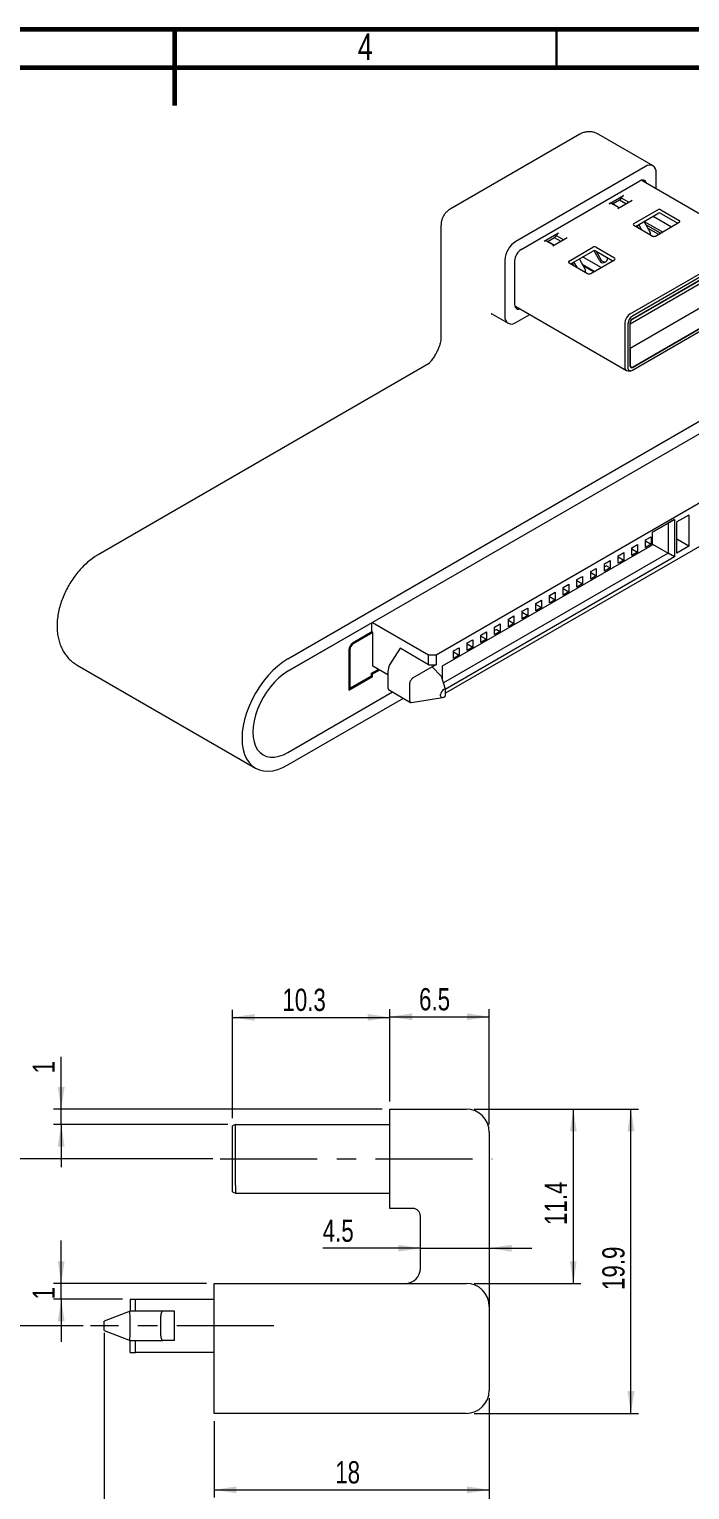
# Model space of a CAD drawing. Header units: millimetres. Extents: x 15 to 415, y 5 to 292.
# Drawn here: x 196 to 282.4, y 100.9 to 292 of the extents above; entities that cross this region are included whole.
import ezdxf

# ---------------------------------------------------------------- set-up
doc = ezdxf.new("R2010")
doc.units = ezdxf.units.MM
doc.linetypes.add('CENTERX2', pattern=[20.32, 12.7, -2.54, 2.54, -2.54])
doc.styles.add('SLDTEXTSTYLE0', font='TXT', dxfattribs={"width": 0.75})
doc.dimstyles.new('SLDDIMSTYLE0', dxfattribs={"dimtxt": 2.910417, "dimasz": 2.910417, "dimexe": 0, "dimexo": 0.0625, "dimgap": 0.727604, "dimtad": 1, "dimlfac": 0.5, "dimrnd": 1e-09, "dimzin": 12, "dimdsep": 46, "dimtxsty": 'SLDTEXTSTYLE0', "dimsah": 1, "dimcen": 0.09, "dimadec": 0, "dimazin": 3, "dimtfac": 1, "dimtofl": 0, "dimtmove": 0, "dimatfit": 3, "dimfxl": 0, "dimfrac": 2, "dimtolj": 1, "dimtzin": 12, "dimarcsym": 0})
doc.dimstyles.new('SLDDIMSTYLE2', dxfattribs={"dimtxt": 2.910417, "dimasz": 2.910417, "dimexe": 0, "dimexo": 0.0625, "dimgap": 0.727604, "dimtad": 1, "dimdec": 0, "dimlfac": 0.5, "dimrnd": 1e-09, "dimzin": 12, "dimdsep": 46, "dimtxsty": 'SLDTEXTSTYLE0', "dimsah": 1, "dimcen": 0.09, "dimadec": 0, "dimazin": 3, "dimtfac": 1, "dimtdec": 0, "dimtmove": 0, "dimatfit": 0, "dimfxl": 0, "dimfrac": 2, "dimtolj": 1, "dimtzin": 12, "dimarcsym": 0})
doc.dimstyles.new('SLDDIMSTYLE3', dxfattribs={"dimtxt": 2.910417, "dimasz": 2.910417, "dimexe": 0, "dimexo": 0.0625, "dimgap": 0.727604, "dimtad": 1, "dimlfac": 0.5, "dimrnd": 1e-09, "dimzin": 12, "dimdsep": 46, "dimtxsty": 'SLDTEXTSTYLE0', "dimsah": 1, "dimcen": 0.09, "dimadec": 0, "dimazin": 3, "dimtfac": 1, "dimtmove": 0, "dimatfit": 0, "dimfxl": 0, "dimfrac": 2, "dimtolj": 1, "dimtzin": 12, "dimarcsym": 0})

# ---------------------------------------------------------------- blocks, each defined once
blk = doc.blocks.new('_D_15')
at = {"color": 7, "linetype": 'Continuous', "lineweight": 0}
for p, q in [((222.59, 149.56), (222.59, 163.74)), ((222.59, 162.74), (243.19, 162.74)), ((243.19, 151.74), (243.19, 163.74))]:
    blk.add_line(p, q, dxfattribs=at)
for points in [[(222.59, 162.74), (225.5, 162.29), (225.5, 163.19)], [(243.19, 162.74), (240.27, 163.19), (240.27, 162.29)]]:
    blk.add_solid(points, dxfattribs=at)
at = {"color": 7, "linetype": 'Continuous', "lineweight": 0, "insert": (229.12, 166.49), "char_height": 2.91, "attachment_point": 1, "rotation": 360, "style": 'SLDTEXTSTYLE0'}
blk.add_mtext('10.3', dxfattribs=at)
blk = doc.blocks.new('_D_16')
at = {"color": 7, "linetype": 'Continuous', "lineweight": 0}
for p, q in [((205.79, 121.48), (205.79, 89.34)), ((256.19, 112.94), (256.19, 89.34)), ((256.19, 90.34), (205.79, 90.34))]:
    blk.add_line(p, q, dxfattribs=at)
for points in [[(205.79, 90.34), (208.7, 89.89), (208.7, 90.79)], [(256.19, 90.34), (253.27, 90.79), (253.27, 89.89)]]:
    blk.add_solid(points, dxfattribs=at)
at = {"color": 7, "linetype": 'Continuous', "lineweight": 0, "insert": (227.22, 94.09), "char_height": 2.91, "attachment_point": 1, "style": 'SLDTEXTSTYLE0'}
blk.add_mtext('25.2', dxfattribs=at)
blk = doc.blocks.new('_D_17')
at = {"color": 7, "linetype": 'Continuous', "lineweight": 0}
for p, q in [((200.17, 127.94), (200.17, 133.54)), ((219.19, 127.94), (199.17, 127.94)), ((200.17, 125.89), (200.17, 127.94)), ((208.19, 125.89), (199.17, 125.89)), ((200.17, 125.89), (200.17, 120.29))]:
    blk.add_line(p, q, dxfattribs=at)
for points in [[(200.17, 127.94), (200.62, 130.85), (199.72, 130.85)], [(200.17, 125.89), (199.72, 122.98), (200.62, 122.98)]]:
    blk.add_solid(points, dxfattribs=at)
at = {"color": 7, "linetype": 'Continuous', "lineweight": 0, "insert": (196.42, 125.84), "char_height": 2.91, "attachment_point": 1, "rotation": 90, "style": 'SLDTEXTSTYLE0'}
blk.add_mtext('1', dxfattribs=at)
blk = doc.blocks.new('_D_18')
at = {"color": 7, "linetype": 'Continuous', "lineweight": 0}
for p, q in [((200.17, 150.74), (200.17, 157.57)), ((242.19, 150.74), (199.17, 150.74)), ((200.17, 148.74), (200.17, 150.74)), ((221.99, 148.74), (199.17, 148.74)), ((200.17, 148.74), (200.17, 143.14))]:
    blk.add_line(p, q, dxfattribs=at)
for points in [[(200.17, 150.74), (200.62, 153.65), (199.72, 153.65)], [(200.17, 148.74), (199.72, 145.83), (200.62, 145.83)]]:
    blk.add_solid(points, dxfattribs=at)
at = {"color": 7, "linetype": 'Continuous', "lineweight": 0, "insert": (196.42, 155.42), "char_height": 2.91, "attachment_point": 1, "rotation": 90, "style": 'SLDTEXTSTYLE0'}
blk.add_mtext('1', dxfattribs=at)
blk = doc.blocks.new('_D_19')
at = {"color": 7, "linetype": 'Continuous', "lineweight": 0}
for p, q in [((219.99, 144.24), (191.84, 144.24)), ((192.84, 144.24), (192.84, 122.39)), ((203.02, 122.39), (191.84, 122.39))]:
    blk.add_line(p, q, dxfattribs=at)
for points in [[(192.84, 144.24), (192.39, 141.33), (193.29, 141.33)], [(192.84, 122.39), (193.29, 125.3), (192.39, 125.3)]]:
    blk.add_solid(points, dxfattribs=at)
at = {"color": 7, "linetype": 'Continuous', "lineweight": 0, "insert": (189.09, 128.48), "char_height": 2.91, "attachment_point": 1, "rotation": 90, "style": 'SLDTEXTSTYLE0'}
blk.add_mtext('10.93', dxfattribs=at)
blk = doc.blocks.new('_D_20')
at = {"color": 7, "linetype": 'Continuous', "lineweight": 0}
for p, q in [((254.19, 150.74), (268.19, 150.74)), ((267.19, 127.94), (267.19, 150.74)), ((254.19, 127.94), (268.19, 127.94))]:
    blk.add_line(p, q, dxfattribs=at)
for points in [[(267.19, 150.74), (266.74, 147.83), (267.63, 147.83)], [(267.19, 127.94), (267.63, 130.85), (266.74, 130.85)]]:
    blk.add_solid(points, dxfattribs=at)
at = {"color": 7, "linetype": 'Continuous', "lineweight": 0, "insert": (263.43, 135.58), "char_height": 2.91, "attachment_point": 1, "rotation": 90, "style": 'SLDTEXTSTYLE0'}
blk.add_mtext('11.4', dxfattribs=at)
blk = doc.blocks.new('_D_21')
at = {"color": 7, "linetype": 'Continuous', "lineweight": 0}
for p, q in [((254.19, 150.74), (275.73, 150.74)), ((274.73, 110.94), (274.73, 150.74)), ((254.19, 110.94), (275.73, 110.94))]:
    blk.add_line(p, q, dxfattribs=at)
for points in [[(274.73, 150.74), (274.28, 147.83), (275.18, 147.83)], [(274.73, 110.94), (275.18, 113.85), (274.28, 113.85)]]:
    blk.add_solid(points, dxfattribs=at)
at = {"color": 7, "linetype": 'Continuous', "lineweight": 0, "insert": (270.98, 127.08), "char_height": 2.91, "attachment_point": 1, "rotation": 90, "style": 'SLDTEXTSTYLE0'}
blk.add_mtext('19.9', dxfattribs=at)
blk = doc.blocks.new('_D_22')
at = {"color": 7, "linetype": 'Continuous', "lineweight": 0}
for p, q in [((247.19, 132.54), (234.39, 132.54)), ((247.19, 132.54), (256.19, 132.54)), ((256.19, 132.54), (261.78, 132.54))]:
    blk.add_line(p, q, dxfattribs=at)
for points in [[(247.19, 132.54), (244.27, 132.99), (244.27, 132.09)], [(256.19, 132.54), (259.1, 132.09), (259.1, 132.99)]]:
    blk.add_solid(points, dxfattribs=at)
at = {"color": 7, "linetype": 'Continuous', "lineweight": 0, "insert": (234.39, 136.29), "char_height": 2.91, "attachment_point": 1, "style": 'SLDTEXTSTYLE0'}
blk.add_mtext('4.5', dxfattribs=at)
blk = doc.blocks.new('_D_23')
at = {"color": 7, "linetype": 'Continuous', "lineweight": 0}
for p, q in [((243.19, 151.74), (243.19, 163.82)), ((243.19, 162.82), (256.19, 162.82)), ((256.19, 148.74), (256.19, 163.82))]:
    blk.add_line(p, q, dxfattribs=at)
for points in [[(243.19, 162.82), (246.1, 162.38), (246.1, 163.27)], [(256.19, 162.82), (253.27, 163.27), (253.27, 162.38)]]:
    blk.add_solid(points, dxfattribs=at)
at = {"color": 7, "linetype": 'Continuous', "lineweight": 0, "insert": (247, 166.57), "char_height": 2.91, "attachment_point": 1, "style": 'SLDTEXTSTYLE0'}
blk.add_mtext('6.5', dxfattribs=at)
blk = doc.blocks.new('_D_24')
at = {"color": 7, "linetype": 'Continuous', "lineweight": 0}
for p, q in [((256.19, 112.94), (256.19, 99.94)), ((220.19, 109.94), (220.19, 99.94)), ((220.19, 100.94), (256.19, 100.94))]:
    blk.add_line(p, q, dxfattribs=at)
for points in [[(220.19, 100.94), (223.1, 100.49), (223.1, 101.39)], [(256.19, 100.94), (253.27, 101.39), (253.27, 100.49)]]:
    blk.add_solid(points, dxfattribs=at)
at = {"color": 7, "linetype": 'Continuous', "lineweight": 0, "insert": (236.03, 104.69), "char_height": 2.91, "attachment_point": 1, "style": 'SLDTEXTSTYLE0'}
blk.add_mtext('18', dxfattribs=at)

msp = doc.modelspace()

# ---------------------------------------------------------------- linework, layer by layer
at = {"color": 7, "linetype": 'Continuous', "lineweight": 60}
for p, q in [((15, 292), (415, 292)), ((215, 292), (215, 282)), ((20, 287), (410, 287))]:
    msp.add_line(p, q, dxfattribs=at)
at = {"color": 7, "linetype": 'Continuous', "lineweight": 30}
msp.add_line((265, 292), (265, 287), dxfattribs=at)
at = {"color": 7, "linetype": 'Continuous', "lineweight": 15}
for p, q in [((268.048, 278.271), (251.078, 268.474)), ((277.619, 274.14), (270.548, 278.222)), ((276.619, 274.041), (259.649, 264.244)), ((278.033, 271.113), (278.033, 273.224)), ((260.356, 263.182), (275.912, 272.163)), ((290.696, 263.803), (276.08, 272.24)), ((271.867, 269.174), (273.748, 270.26)), ((273.232, 269.636), (272.384, 269.146)), ((274.88, 269.607), (272.999, 268.521)), ((274.081, 269.146), (273.232, 269.636)), ((273.451, 269.942), (273.331, 269.742)), ((273.451, 269.942), (274.455, 269.362)), ((273.168, 268.619), (272.164, 269.199)), ((272.285, 269.138), (272.164, 269.199)), ((272.384, 269.146), (273.232, 268.656)), ((275.12, 266.578), (278.231, 268.374)), ((275.332, 266.211), (278.231, 267.884)), ((277.63, 267.537), (280.034, 266.149)), ((278.656, 268.374), (281.06, 266.986)), ((278.656, 267.884), (280.848, 266.619)), ((249.87, 266.284), (249.87, 251.667)), ((277.524, 264.945), (275.12, 266.333)), ((275.551, 266.285), (275.528, 266.324)), ((275.719, 265.988), (275.551, 266.285)), ((275.728, 266.439), (275.754, 266.395)), ((275.754, 266.395), (276.112, 265.761)), ((276.435, 266.848), (276.461, 266.803)), ((276.461, 266.803), (277.205, 265.484)), ((276.463, 266.864), (278.867, 265.476)), ((278.584, 265.313), (276.683, 266.41)), ((276.922, 265.986), (278.337, 265.17)), ((277.949, 264.945), (281.06, 266.742)), ((263.368, 264.268), (265.249, 265.354)), ((264.669, 263.713), (263.665, 264.292)), ((263.785, 264.231), (263.665, 264.292)), ((264.733, 264.729), (263.884, 264.239)), ((263.884, 264.239), (264.733, 263.749)), ((266.38, 264.701), (264.499, 263.615)), ((265.581, 264.239), (264.733, 264.729)), ((264.952, 265.035), (264.832, 264.835)), ((264.952, 265.035), (265.956, 264.456)), ((274.639, 254.773), (290.196, 263.753)), ((258.234, 261.794), (258.234, 254.445)), ((266.635, 261.68), (269.746, 263.476)), ((266.847, 261.312), (269.746, 262.986)), ((267.95, 261.949), (267.976, 261.904)), ((267.976, 261.904), (268.72, 260.585)), ((270.746, 260.857), (268.402, 262.21)), ((269.463, 260.047), (272.575, 261.843)), ((269.894, 263.02), (269.887, 263.032)), ((270.638, 261.701), (269.894, 263.02)), ((270.17, 263.476), (272.575, 262.088)), ((270.17, 262.986), (272.362, 261.721)), ((270.182, 262.979), (270.841, 261.81)), ((290.478, 263.443), (274.922, 254.463)), ((274.922, 254.12), (290.478, 263.1)), ((229.844, 209.643), (316.818, 259.852)), ((259.507, 261.712), (259.507, 255.997)), ((266.635, 261.435), (269.039, 260.047)), ((267.066, 261.387), (267.042, 261.425)), ((267.233, 261.089), (267.066, 261.387)), ((267.243, 261.541), (267.269, 261.496)), ((267.269, 261.496), (267.627, 260.862)), ((268.334, 261.27), (269.897, 260.367)), ((268.437, 261.088), (269.852, 260.271)), ((271.228, 261.464), (271.432, 261.574)), ((287.933, 261.099), (274.639, 253.425)), ((274.732, 253.925), (286.521, 260.731)), ((229.844, 208.01), (316.818, 258.219)), ((290.691, 259.507), (274.639, 250.241)), ((290.478, 256.731), (274.922, 247.751)), ((274.922, 247.751), (290.408, 256.69)), ((274.922, 247.408), (290.478, 256.388)), ((256.527, 254.754), (258.649, 253.53)), ((259.524, 255.812), (274.139, 247.375)), ((259.649, 253.629), (261.477, 254.684)), ((273.932, 253.548), (273.932, 247.832)), ((274.342, 253.458), (274.342, 247.743)), ((274.639, 247.914), (274.639, 253.63)), ((274.639, 250.241), (274.639, 247.914)), ((248.249, 248.224), (205.01, 223.263)), ((274.324, 247.328), (274.664, 247.329)), ((274.639, 247.914), (274.922, 247.751)), ((274.639, 247.914), (274.922, 247.751)), ((249.226, 210.178), (299.416, 239.152)), ((250.428, 205.156), (299.416, 233.436)), ((277.538, 226.196), (280.438, 227.869)), ((279.589, 227.379), (277.538, 226.196)), ((280.438, 227.869), (279.589, 227.379)), ((279.589, 227.379), (279.589, 223.46)), ((280.438, 227.869), (280.438, 222.97)), ((282.29, 228.449), (280.72, 227.543)), ((280.72, 223.46), (280.72, 227.543)), ((282.29, 228.449), (282.29, 224.366)), ((276.647, 225.191), (277.383, 225.616)), ((277.383, 225.616), (277.383, 224.636)), ((277.538, 224.563), (277.538, 226.196)), ((250.074, 208.708), (277.538, 224.563)), ((250.074, 208.708), (277.538, 224.562)), ((273.055, 223.118), (273.791, 223.542)), ((273.791, 223.542), (273.791, 222.562)), ((274.851, 224.155), (275.587, 224.579)), ((274.851, 223.175), (274.851, 224.155)), ((274.851, 224.024), (275.587, 223.599)), ((275.587, 223.599), (274.851, 223.175)), ((275.587, 224.579), (275.587, 223.599)), ((276.647, 224.212), (276.647, 225.191)), ((276.647, 225.061), (277.383, 224.636)), ((277.383, 224.636), (276.647, 224.212)), ((277.538, 224.644), (279.589, 223.46)), ((277.538, 224.563), (277.538, 224.562)), ((282.29, 224.366), (280.72, 225.272)), ((282.29, 224.366), (280.72, 223.46)), ((279.589, 223.46), (250.189, 206.488)), ((280.438, 222.97), (250.428, 205.646)), ((271.259, 222.081), (271.995, 222.505)), ((271.259, 221.101), (271.259, 222.081)), ((271.259, 221.728), (271.542, 221.787)), ((271.542, 221.787), (271.259, 221.624)), ((271.542, 221.787), (271.995, 221.526)), ((271.995, 222.505), (271.995, 221.526)), ((273.055, 222.138), (273.055, 223.118)), ((273.055, 222.987), (273.791, 222.562)), ((273.791, 222.562), (273.055, 222.138)), ((280.438, 222.97), (279.589, 223.46)), ((267.667, 220.007), (268.403, 220.432)), ((267.667, 219.027), (267.667, 220.007)), ((267.667, 219.876), (268.403, 219.452)), ((268.403, 220.432), (268.403, 219.452)), ((269.463, 221.044), (270.199, 221.469)), ((269.463, 220.064), (269.463, 221.044)), ((269.463, 220.913), (270.199, 220.489)), ((270.199, 220.489), (269.463, 220.064)), ((270.199, 221.469), (270.199, 220.489)), ((271.995, 221.526), (271.259, 221.101)), ((264.075, 217.934), (264.81, 218.358)), ((264.075, 216.954), (264.075, 217.934)), ((264.81, 218.358), (264.81, 217.378)), ((265.871, 218.97), (266.607, 219.395)), ((265.871, 217.99), (265.871, 218.97)), ((265.871, 218.84), (266.607, 218.415)), ((266.607, 218.415), (265.871, 217.99)), ((266.607, 219.395), (266.607, 218.415)), ((268.403, 219.452), (267.667, 219.027)), ((260.483, 215.86), (261.218, 216.284)), ((261.218, 216.284), (261.218, 215.305)), ((262.279, 216.897), (263.014, 217.321)), ((262.279, 215.917), (262.279, 216.897)), ((262.279, 216.766), (263.014, 216.341)), ((263.014, 216.341), (262.279, 215.917)), ((263.014, 217.321), (263.014, 216.341)), ((264.075, 217.803), (264.81, 217.378)), ((264.81, 217.378), (264.075, 216.954)), ((240.811, 214.341), (229.844, 208.01)), ((240.811, 213.157), (240.811, 214.341)), ((240.917, 214.403), (248.236, 210.178)), ((256.891, 213.786), (257.626, 214.211)), ((257.626, 214.211), (257.626, 213.231)), ((258.687, 214.823), (259.422, 215.248)), ((258.687, 213.843), (258.687, 214.823)), ((258.687, 214.692), (259.422, 214.268)), ((259.422, 214.268), (258.687, 213.843)), ((259.422, 215.248), (259.422, 214.268)), ((260.483, 214.88), (260.483, 215.86)), ((260.483, 215.729), (261.218, 215.305)), ((261.218, 215.305), (260.483, 214.88)), ((240.811, 213.157), (238.379, 211.753)), ((240.953, 213.076), (238.379, 211.59)), ((240.953, 213.076), (240.811, 213.157)), ((240.953, 208.666), (240.953, 213.076)), ((253.299, 211.712), (254.034, 212.137)), ((254.034, 212.137), (254.034, 211.157)), ((255.095, 212.749), (255.83, 213.174)), ((255.095, 211.769), (255.095, 212.749)), ((255.095, 212.619), (255.83, 212.194)), ((255.83, 212.194), (255.095, 211.769)), ((255.83, 213.174), (255.83, 212.194)), ((256.891, 212.806), (256.891, 213.786)), ((256.891, 213.433), (257.174, 213.492)), ((257.174, 213.492), (256.891, 213.329)), ((257.626, 213.231), (256.891, 212.806)), ((257.174, 213.492), (257.626, 213.231)), ((237.813, 210.773), (237.813, 205.548)), ((237.955, 210.855), (237.955, 205.793)), ((244.512, 211.021), (243.152, 208.834)), ((248.236, 208.871), (244.512, 211.021)), ((248.236, 210.178), (249.226, 210.178)), ((248.236, 208.871), (248.236, 210.178)), ((249.226, 210.178), (249.226, 208.871)), ((251.503, 210.676), (252.238, 211.1)), ((251.503, 209.696), (251.503, 210.676)), ((251.503, 210.545), (252.238, 210.12)), ((252.238, 211.1), (252.238, 210.12)), ((253.299, 210.733), (253.299, 211.712)), ((253.299, 211.582), (254.034, 211.157)), ((254.034, 211.157), (253.299, 210.733)), ((202.26, 208.812), (225.594, 195.341)), ((240.783, 207.752), (241.66, 208.258)), ((242.928, 207.526), (240.953, 208.666)), ((248.731, 208.586), (246.157, 207.1)), ((248.236, 208.871), (249.226, 208.871)), ((249.226, 208.871), (248.731, 208.586)), ((248.731, 208.586), (249.905, 207.39)), ((250.074, 206.851), (250.074, 208.708)), ((252.238, 210.12), (251.503, 209.696)), ((237.813, 205.548), (240.924, 207.344)), ((237.955, 205.793), (240.783, 207.425)), ((240.783, 207.425), (240.783, 207.752)), ((240.783, 207.752), (240.924, 207.67)), ((240.783, 207.425), (240.924, 207.344)), ((240.924, 207.67), (241.801, 208.177)), ((240.924, 207.344), (240.924, 207.67)), ((242.928, 207.984), (242.928, 205.861)), ((245.733, 206.365), (245.733, 204.242)), ((249.905, 207.39), (250.428, 205.728)), ((229.844, 197.395), (243.543, 205.303)), ((229.844, 195.762), (244.957, 204.487)), ((237.955, 205.793), (237.813, 205.874)), ((242.994, 205.62), (245.886, 203.95)), ((246.007, 203.929), (250.061, 204.569)), ((249.82, 204.814), (249.82, 204.96)), ((250.428, 205.728), (250.232, 205.615)), ((250.232, 204.635), (250.428, 204.748)), ((250.428, 205.728), (250.428, 204.748)), ((243.185, 150.74), (253.185, 150.74)), ((243.185, 148.74), (243.185, 150.74)), ((222.985, 148.74), (222.585, 148.56)), ((222.585, 147.74), (222.585, 148.56)), ((222.585, 140.74), (222.585, 147.74)), ((222.985, 147.74), (222.985, 148.74)), ((222.985, 148.74), (243.185, 148.74)), ((222.985, 140.74), (222.985, 147.74)), ((243.185, 139.74), (243.185, 148.74)), ((256.185, 147.74), (256.185, 129.839)), ((222.585, 139.92), (222.585, 140.74)), ((222.585, 139.92), (222.985, 139.74)), ((222.985, 140.74), (222.985, 139.74)), ((222.985, 139.74), (243.185, 139.74)), ((243.185, 137.74), (243.185, 139.74)), ((246.185, 137.74), (243.185, 137.74)), ((247.185, 129.94), (247.185, 136.74)), ((220.185, 110.94), (220.185, 127.94)), ((220.185, 127.94), (253.185, 127.94)), ((209.185, 124.29), (205.785, 122.99)), ((209.185, 125.89), (209.185, 124.29)), ((209.185, 125.89), (209.885, 125.89)), ((209.185, 124.29), (209.185, 124.29)), ((213.453, 124.29), (209.185, 124.29)), ((209.885, 124.29), (209.885, 125.89)), ((209.885, 125.89), (220.185, 125.89)), ((214.998, 124.29), (213.453, 124.29)), ((214.998, 120.49), (214.998, 124.29)), ((256.185, 124.94), (256.185, 113.94)), ((205.785, 122.479), (205.785, 122.99)), ((205.785, 122.479), (205.785, 122.301)), ((205.785, 121.79), (205.785, 122.301)), ((209.185, 121.09), (209.185, 123.69)), ((213.198, 121.09), (213.198, 123.69)), ((205.785, 121.79), (209.185, 120.49)), ((209.185, 120.49), (213.453, 120.49)), ((209.185, 120.49), (209.185, 120.49)), ((209.185, 118.89), (209.185, 120.49)), ((209.885, 118.89), (209.885, 120.49)), ((214.998, 120.49), (213.453, 120.49)), ((209.185, 118.89), (209.885, 118.89)), ((220.185, 118.89), (209.885, 118.89)), ((253.185, 110.94), (220.185, 110.94))]:
    msp.add_line(p, q, dxfattribs=at)
at = {"color": 7, "linetype": 'CENTERX2', "lineweight": 0}
for p, q in [((220.985, 144.24), (256.585, 144.24)), ((227.995, 122.39), (204.017, 122.39))]:
    msp.add_line(p, q, dxfattribs=at)
at = {"color": 7, "linetype": 'Continuous', "lineweight": 15, "flags": 128}
for points in [[(276.744, 271.857), (276.696, 272.01), (276.618, 272.134), (276.512, 272.222), (276.383, 272.27), (276.237, 272.275), (276.078, 272.239), (275.912, 272.163)], [(271.569, 262.179), (271.616, 262.036), (271.619, 261.85), (271.557, 261.69), (271.441, 261.579), (271.287, 261.534), (271.119, 261.562), (270.962, 261.659), (270.841, 261.81)], [(269.897, 260.367), (269.937, 260.343), (269.955, 260.331)], [(270.809, 260.824), (270.788, 260.834), (270.746, 260.857)], [(259.507, 255.997), (259.523, 255.815), (259.572, 255.659), (259.65, 255.535), (259.756, 255.447), (259.884, 255.4), (260.031, 255.394), (260.187, 255.429)], [(229.844, 209.643), (229.171, 209.211), (228.507, 208.697), (227.859, 208.108), (227.236, 207.45), (226.646, 206.733), (226.097, 205.966), (225.594, 205.157), (225.145, 204.317), (224.755, 203.457), (224.429, 202.588), (224.171, 201.72), (223.984, 200.864), (223.871, 200.032), (223.834, 199.233), (223.871, 198.478), (223.984, 197.776), (224.171, 197.135), (224.429, 196.565), (224.755, 196.072), (225.145, 195.663), (225.594, 195.341), (226.097, 195.113), (226.646, 194.98), (227.236, 194.944), (227.859, 195.006), (228.507, 195.164), (229.171, 195.417), (229.844, 195.762)], [(229.844, 208.01), (229.244, 207.618), (228.654, 207.143), (228.085, 206.591), (227.546, 205.972), (227.046, 205.298), (226.594, 204.579), (226.198, 203.829), (225.864, 203.059), (225.598, 202.282), (225.404, 201.513), (225.287, 200.765), (225.248, 200.049), (225.287, 199.379), (225.404, 198.766), (225.598, 198.22), (225.864, 197.751), (226.198, 197.367), (226.594, 197.074), (227.046, 196.877), (227.546, 196.78), (228.085, 196.784), (228.654, 196.889), (229.244, 197.094), (229.844, 197.395)], [(229.844, 208.01), (229.244, 207.618), (228.654, 207.143), (228.085, 206.591), (227.546, 205.972), (227.046, 205.298), (226.594, 204.579), (226.198, 203.829), (225.864, 203.059), (225.598, 202.282), (225.404, 201.513), (225.287, 200.765), (225.248, 200.049), (225.287, 199.379), (225.404, 198.766), (225.598, 198.22), (225.864, 197.751), (226.198, 197.367), (226.594, 197.074), (227.046, 196.877), (227.546, 196.78), (228.085, 196.784), (228.654, 196.889), (229.244, 197.094), (229.844, 197.395)]]:
    msp.add_lwpolyline(points, dxfattribs=at)
at = {"color": 7, "linetype": 'Continuous', "lineweight": 15}
for centre, radius, start, end in [((277.171, 273.364), 0.873, 350.78596, 129.20329), ((273.05, 269.905), 0.325, 304.0972, 329.89307), ((274.219, 269.524), 0.874, 122.56976, 151.42051), ((272.037, 268.931), 0.296, 64.53343, 124.8864), ((272.326, 269.239), 0.109, 247.61931, 301.80053), ((278.444, 267.965), 0.461, 62.60967, 117.39033), ((278.444, 267.475), 0.461, 62.60967, 117.39033), ((275.167, 266.456), 0.131, 110.78342, 249.21658), ((281.013, 266.864), 0.131, 290.78342, 69.21658), ((261.305, 261.654), 3.074, 122.60548, 177.39452), ((263.538, 264.025), 0.296, 64.53343, 124.8864), ((263.827, 264.332), 0.109, 247.61931, 301.80053), ((264.55, 264.998), 0.325, 304.0972, 329.89307), ((265.719, 264.617), 0.874, 122.56976, 151.42051), ((276.735, 265.204), 0.548, 348.19325, 30.73628), ((277.736, 265.355), 0.461, 242.60967, 297.39033), ((261.349, 261.629), 1.844, 122.60548, 177.39452), ((269.958, 263.067), 0.461, 62.60967, 117.39033), ((269.958, 262.577), 0.461, 62.60967, 117.39033), ((272.528, 261.966), 0.131, 290.78342, 69.21658), ((266.681, 261.557), 0.131, 110.78342, 249.21658), ((268.249, 260.305), 0.548, 348.19325, 30.73628), ((269.251, 260.456), 0.461, 242.60967, 297.39033), ((271.056, 261.888), 0.458, 204.19903, 292.18363), ((259.097, 254.305), 0.873, 170.78596, 309.20329), ((275.467, 253.478), 1.537, 122.60548, 177.39452), ((275.601, 253.401), 1.26, 122.60548, 177.39452), ((275.253, 253.602), 0.615, 122.60548, 177.39452), ((274.36, 247.76), 0.434, 170.36927, 265.34247), ((274.696, 247.685), 0.358, 170.78596, 309.20329), ((274.812, 247.886), 0.175, 170.78596, 309.20328), ((239.041, 210.718), 1.229, 122.60548, 177.39452), ((238.876, 210.813), 0.922, 122.60548, 177.39452), ((253.185, 147.74), 3, 0, 90), ((246.185, 136.74), 1, 360, 90), ((245.185, 129.94), 2, 270, 0), ((253.185, 124.94), 3, 0, 90), ((253.185, 113.94), 3, 270, 0)]:
    msp.add_arc(centre, radius, start, end, dxfattribs=at)
for centre, major_axis, ratio, start_param, end_param in [((243.152, 208.344), (0.145, 0.607), 0.2821409, 0.7014509, 2.2722472), ((247.267, 205.969), (1.142, -1.106), 0.2975002, 3.0569697, 3.0855658), ((243.152, 206.221), (0.145, 0.607), 0.2821409, 2.2722472, 3.0577267), ((250.338, 205.151), (0.402, 0.472), 0.6911026, 1.0951837, 2.4597157), ((250.338, 205.221), (0.43, 0.624), 0.4634355, 2.5493995, 3.9139315), ((213.453, 123.69), (0, 0.6), 0.4245283, 0, 1.5707963), ((213.453, 121.09), (0, 0.6), 0.4245283, 1.5707963, 3.1415927)]:
    msp.add_ellipse(centre, major_axis=major_axis, ratio=ratio, start_param=start_param, end_param=end_param, dxfattribs=at)
for points, knots in [([(270.548, 278.222), (270.422, 278.288), (270.158, 278.425), (269.726, 278.549), (269.273, 278.6), (268.823, 278.564), (268.408, 278.459), (268.166, 278.326), (268.055, 278.265)], [0, 0, 0, 0, 0.16369084, 0.3411864, 0.51447271, 0.68560069, 0.85577165, 1, 1, 1, 1]), ([(251.081, 268.466), (251.049, 268.451), (250.877, 268.368), (250.617, 268.14), (250.32, 267.8), (250.1, 267.415), (249.951, 267.002), (249.88, 266.621), (249.873, 266.379), (249.87, 266.284)], [0, 0, 0, 0, 0.04009457, 0.2177502, 0.38888276, 0.55615534, 0.72240488, 0.89076277, 1, 1, 1, 1]), ([(256.461, 254.788), (256.459, 254.789), (256.445, 254.792), (256.48, 254.781), (256.52, 254.759), (256.527, 254.754)], [0, 0, 0, 0, 0.0804901, 0.8158116, 1, 1, 1, 1]), ([(249.867, 251.66), (249.868, 251.628), (249.871, 251.522), (249.84, 251.262), (249.766, 250.906), (249.639, 250.497), (249.457, 250.052), (249.22, 249.586), (248.924, 249.097), (248.62, 248.661), (248.408, 248.396), (248.322, 248.29)], [0, 0, 0, 0, 0.0435971, 0.1456814, 0.250866, 0.3653564, 0.4824976, 0.6106779, 0.7456879, 0.8978814, 1, 1, 1, 1]), ([(248.318, 248.277), (248.318, 248.278), (248.319, 248.28), (248.283, 248.24), (248.255, 248.229), (248.249, 248.227)], [0, 0, 0, 0, 0.1796362, 0.8481387, 1, 1, 1, 1]), ([(205.01, 223.263), (204.87, 223.179), (204.494, 222.952), (203.903, 222.519), (203.251, 221.951), (202.637, 221.32), (202.066, 220.634), (201.545, 219.902), (201.076, 219.133), (200.663, 218.331), (200.311, 217.504), (200.024, 216.658), (199.807, 215.799), (199.666, 214.932), (199.607, 214.064), (199.636, 213.237), (199.748, 212.464), (199.931, 211.76), (200.185, 211.105), (200.507, 210.506), (200.905, 209.945), (201.382, 209.442), (201.845, 209.057), (202.158, 208.883), (202.268, 208.821)], [0, 0, 0, 0, 0.0288569, 0.0781221, 0.1274317, 0.1766746, 0.2257233, 0.2745923, 0.3233765, 0.3722111, 0.4212159, 0.4705346, 0.5203209, 0.5706937, 0.6216797, 0.6730962, 0.7190694, 0.7636809, 0.8068476, 0.8487164, 0.8895503, 0.9337987, 0.9768411, 1, 1, 1, 1]), ([(245.743, 206.434), (245.74, 206.423), (245.734, 206.4), (245.733, 206.377), (245.733, 206.365)], [0, 0, 0, 0, 0.5025875, 1, 1, 1, 1]), ([(246.145, 207.092), (246.053, 207.027), (245.974, 206.918), (245.833, 206.674), (245.778, 206.543), (245.743, 206.434)], [0, 0, 0, 0, 0.5, 0.5, 1, 1, 1, 1]), ([(245.733, 204.242), (245.733, 204.23), (245.734, 204.206), (245.74, 204.183), (245.743, 204.171)], [0, 0, 0, 0, 0.4974125, 1, 1, 1, 1]), ([(245.743, 204.171), (245.761, 204.121), (245.797, 204.023), (245.884, 203.944), (245.955, 203.915), (245.999, 203.931), (246.006, 203.933)], [0, 0, 0, 0, 0.3155623, 0.6312431, 0.9455411, 1, 1, 1, 1]), ([(256.185, 129.839), (256.185, 129.557), (256.185, 129.28), (256.185, 128.733), (256.185, 128.462), (256.185, 127.69), (256.185, 127.214), (256.185, 126.394), (256.185, 126.044), (256.185, 125.444), (256.185, 125.189), (256.185, 124.94)], [0, 0, 0, 0, 0.125, 0.125, 0.25, 0.25, 0.5, 0.5, 0.75, 0.75, 1, 1, 1, 1]), ([(209.177, 123.776), (209.148, 123.913), (209.139, 124.044), (209.15, 124.231), (209.174, 124.286), (209.185, 124.29)], [0, 0, 0, 0, 0.5, 0.5, 1, 1, 1, 1]), ([(209.185, 123.69), (209.185, 123.704), (209.184, 123.733), (209.179, 123.762), (209.177, 123.776)], [0, 0, 0, 0, 0.4974142, 1, 1, 1, 1]), ([(209.185, 120.49), (209.174, 120.494), (209.15, 120.548), (209.139, 120.736), (209.148, 120.867), (209.177, 121.004)], [0, 0, 0, 0, 0.5, 0.5, 1, 1, 1, 1]), ([(209.177, 121.004), (209.179, 121.018), (209.184, 121.047), (209.185, 121.076), (209.185, 121.09)], [0, 0, 0, 0, 0.5025875, 1, 1, 1, 1])]:
    msp.add_open_spline(points, degree=3, knots=knots, dxfattribs=at)

# ---------------------------------------------------------------- texts
at = {"color": 7, "linetype": 'Continuous', "lineweight": 0, "insert": (239.965, 291.455), "char_height": 3.5, "attachment_point": 2, "style": 'SLDTEXTSTYLE0'}
msp.add_mtext('4', dxfattribs=at)

# ---------------------------------------------------------------- dimensions: what is measured, and where the dimension line sits
at = {"color": 7, "linetype": 'Continuous', "lineweight": 0}
for base, p1, p2, angle, dimstyle, picture, middle in [((243.185, 162.74), (222.585, 148.56), (243.185, 150.74), 360, 'SLDDIMSTYLE0', '_D_15', (232.885, 162.74)), ((200.17, 150.74), (222.985, 148.74), (243.185, 150.74), 90, 'SLDDIMSTYLE3', '_D_18', (200.17, 156.493)), ((267.185, 150.74), (253.185, 127.94), (253.185, 150.74), 90, 'SLDDIMSTYLE0', '_D_20', (267.185, 139.34)), ((274.729, 150.74), (253.185, 110.94), (253.185, 150.74), 90, 'SLDDIMSTYLE0', '_D_21', (274.729, 130.84)), ((192.837697941, 122.390073678), (220.985357965, 144.240073678), (204.017100607, 122.390073678), 90, 'SLDDIMSTYLE0', '_D_19', (192.837697941, 133.315073678)), ((200.17, 127.94), (209.185, 125.89), (220.185, 127.94), 90, 'SLDDIMSTYLE2', '_D_17', (200.17, 126.915))]:
    dim = msp.add_linear_dim(base=base, p1=p1, p2=p2, angle=angle, dimstyle=dimstyle, dxfattribs=at)
    dim.commit()
    dim.dimension.update_dxf_attribs({"geometry": picture, "text_midpoint": middle, "dimtype": 160})
for base, p1, p2, dimstyle, picture, middle in [((256.185, 162.823), (243.185, 150.74), (256.185, 147.74), 'SLDDIMSTYLE0', '_D_23', (249.685, 162.823)), ((256.185, 132.54), (247.185, 129.94), (256.185, 147.74), 'SLDDIMSTYLE3', '_D_22', (237.078, 132.54)), ((205.785, 90.342), (256.185, 113.94), (205.785, 122.479), 'SLDDIMSTYLE0', '_D_16', (230.985, 90.342)), ((256.185, 100.94), (220.185, 110.94), (256.185, 113.94), 'SLDDIMSTYLE0', '_D_24', (238.185, 100.94))]:
    dim = msp.add_linear_dim(base=base, p1=p1, p2=p2, dimstyle=dimstyle, dxfattribs=at)
    dim.commit()
    dim.dimension.update_dxf_attribs({"geometry": picture, "text_midpoint": middle, "dimtype": 160})

doc.saveas('drawing.dxf')
